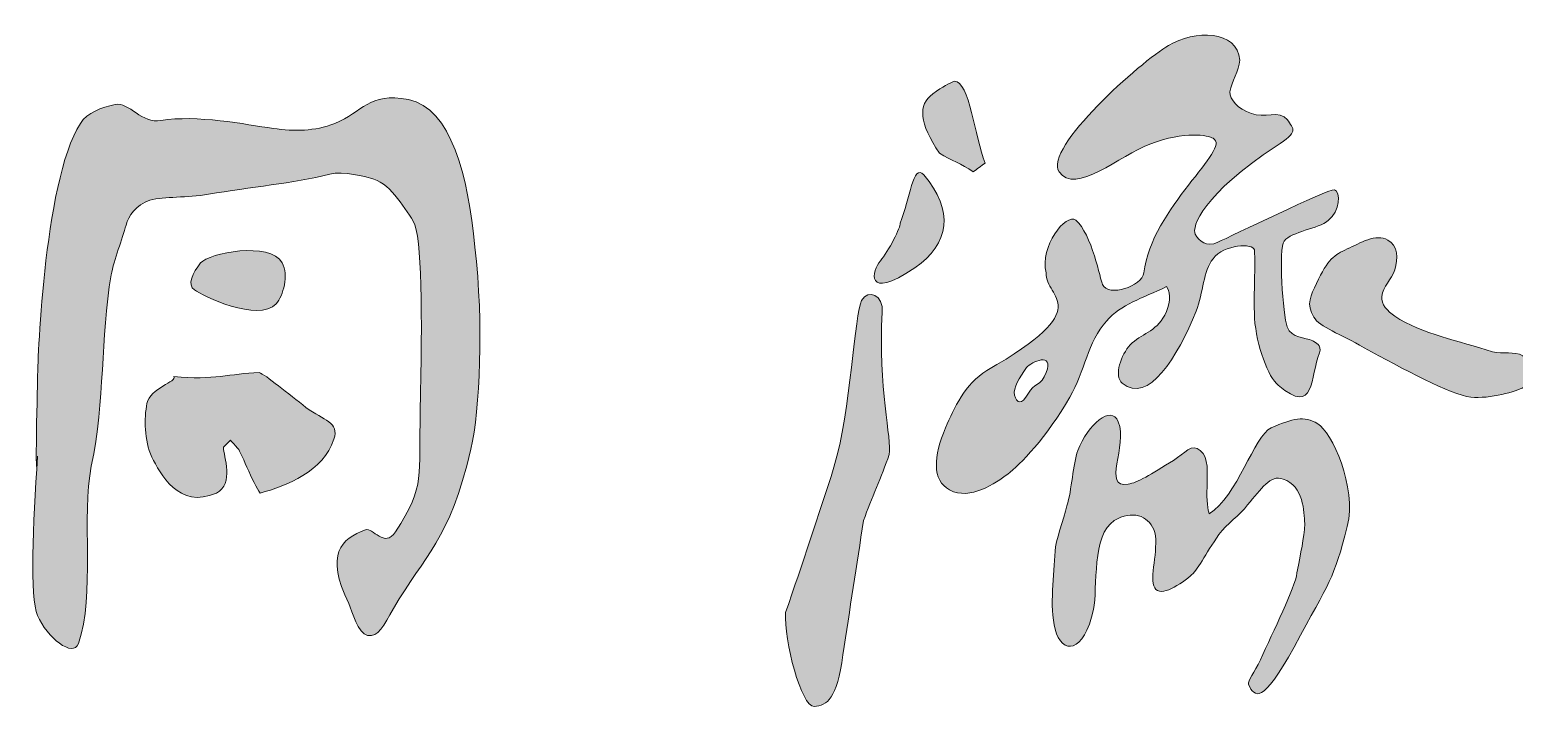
# Model space of a CAD drawing. Header units: inches. Extents: x -192 to 249, y -1253 to -818.
# Drawn here: x -165.4 to 40.4, y -913.7 to -819.7 of the extents above; entities that cross this region are included whole.
import ezdxf

# ---------------------------------------------------------------- set-up
doc = ezdxf.new("R2010")
doc.units = ezdxf.units.IN
doc.header["$MEASUREMENT"] = 0
doc.layers.add('_U+56FE_U+5C42 1', color=7, linetype='Continuous')

# ---------------------------------------------------------------- blocks, each defined once
blk = doc.blocks.new('block 2')
at = {"layer": '_U+56FE_U+5C42 1'}
h = blk.add_hatch(color=154, dxfattribs=at)
edge = h.paths.add_edge_path()
edge.add_spline(control_points=[(-7.5, -821.9), (-3.94, -819.71), (2.08, -819.71), (2.35, -823.95), (2.22, -825.46), (1.26, -826.83), (0.98, -828.34), (0.98, -829.43), (2.08, -830.66), (3.99, -831.35), (5.64, -832.03), (7.96, -830.8), (8.92, -832.17), (9.88, -833.54), (10.56, -833.81), (7.41, -835.87), (-2.71, -842.44), (-4.35, -847.1), (-3.81, -848.06), (-3.26, -849.02), (-2.3, -849.97), (-0.66, -849.15), (0.98, -848.47), (14.53, -841.76), (15.49, -841.9), (16.45, -842.17), (16.17, -844.91), (14.67, -846.14), (13.16, -847.37), (9.6, -847.65), (8.51, -849.02), (7.69, -849.97), (8.37, -859.29), (8.92, -860.93), (9.6, -862.58), (11.38, -862.3), (12.48, -862.85), (12.89, -863.12), (13.71, -863.4), (13.43, -864.5), (12.07, -867.78), (12.89, -873.4), (7.69, -869.01), (6.32, -867.92), (4.68, -863.54), (4.4, -859.7), (4.27, -855.73), (4.54, -852.72), (4.4, -850.25), (4.27, -849.29), (0.16, -849.43), (-1.34, -851.48), (-2.71, -853.13), (-2.71, -856.14), (-3.67, -858.74), (-6.27, -865.04), (-10.37, -871.75), (-13.93, -868.74), (-15.16, -867.65), (-14.07, -864.77), (-12.84, -863.4), (-11.33, -861.89), (-9.28, -861.62), (-8.05, -859.29), (-7.36, -857.92), (-7.09, -856.41), (-7.78, -855.32), (-11.2, -856.96), (-14.07, -857.78), (-16.12, -860.11), (-18.72, -862.99), (-19.14, -867.1), (-21.19, -870.66), (-24.33, -876.14), (-28.16, -880.11), (-29.81, -881.34), (-31.45, -882.57), (-35, -885.04), (-37.88, -883.53), (-40.35, -882.16), (-40.07, -878.88), (-38.43, -874.9), (-37.2, -872.16), (-35.83, -868.88), (-32.68, -866.96), (-17.22, -858.06), (-24.61, -857.1), (-24.47, -853.4), (-25.43, -849.84), (-21.73, -845.05), (-20.36, -846.14), (-18.18, -847.92), (-16.94, -854.5), (-16.67, -855.04), (-15.85, -856.82), (-11.2, -855.32), (-10.92, -853.4), (-9.96, -844.5), (1.39, -836.14), (-1.34, -834.77), (-2.03, -834.36), (-5.17, -833.68), (-10.1, -835.59), (-14.21, -837.1), (-20.5, -842.72), (-22.69, -839.43), (-24.88, -836.14), (-11.33, -824.09), (-7.5, -821.9)], knot_values=[0, 0, 0, 0, 1, 1, 1, 2, 2, 2, 3, 3, 3, 4, 4, 4, 5, 5, 5, 6, 6, 6, 7, 7, 7, 8, 8, 8, 9, 9, 9, 10, 10, 10, 11, 11, 11, 12, 12, 12, 13, 13, 13, 14, 14, 14, 15, 15, 15, 16, 16, 16, 17, 17, 17, 18, 18, 18, 19, 19, 19, 20, 20, 20, 21, 21, 21, 22, 22, 22, 23, 23, 23, 24, 24, 24, 25, 25, 25, 26, 26, 26, 27, 27, 27, 28, 28, 28, 29, 29, 29, 30, 30, 30, 31, 31, 31, 32, 32, 32, 33, 33, 33, 34, 34, 34, 35, 35, 35, 36, 36, 36, 36], degree=3, periodic=0)
edge = h.paths.add_edge_path()
edge.add_spline(control_points=[(-28.85, -870.38), (-28.58, -871.48), (-27.89, -871.89), (-26.93, -870.11), (-26.25, -868.74), (-25.15, -869.15), (-24.47, -867.23), (-23.37, -864.36), (-26.52, -865.73), (-27.21, -866.55), (-28.16, -868.06), (-29.12, -869.29), (-28.85, -870.38)], knot_values=[0, 0, 0, 0, 0.352778, 0.352778, 0.352778, 0.705556, 0.705556, 0.705556, 1.058333, 1.058333, 1.058333, 1.411111, 1.411111, 1.411111, 1.411111], degree=3, periodic=0)
edge.add_line((-28.85, -870.38), (-28.85, -870.38))
h = blk.add_hatch(color=154, dxfattribs=at)
edge = h.paths.add_edge_path()
edge.add_spline(control_points=[(-40.21, -828.61), (-38.7, -827.51), (-38.02, -827.24), (-37.2, -826.83), (-35.14, -826.83), (-34.32, -834.64), (-32.95, -838.2), (-33.5, -838.61), (-34.05, -839.02), (-34.6, -839.43), (-36.24, -838.2), (-37.61, -837.92), (-39.25, -836.83), (-42.12, -832.72), (-42.26, -830.12), (-40.21, -828.61)], knot_values=[0, 0, 0, 0, 0.352778, 0.352778, 0.352778, 0.705556, 0.705556, 0.705556, 1.058333, 1.058333, 1.058333, 1.411111, 1.411111, 1.411111, 1.763889, 1.763889, 1.763889, 1.763889], degree=3, periodic=0)
edge.add_line((-40.21, -828.61), (-40.21, -828.61))
h = blk.add_hatch(color=154, dxfattribs=at)
edge = h.paths.add_edge_path()
edge.add_spline(control_points=[(-158.36, -832.71), (-157.4, -831.19), (-155.47, -830.5), (-153.54, -830.09), (-151.61, -829.67), (-149.82, -832.85), (-147.2, -832.3), (-142.24, -831.47), (-135.49, -832.85), (-131.63, -833.4), (-128.6, -833.81), (-125.98, -833.81), (-123.09, -832.71), (-119.23, -831.19), (-118.41, -828.29), (-112.89, -829.39), (-106.97, -830.64), (-104.63, -839.89), (-103.66, -849.84), (-102.43, -860.61), (-102.98, -872.35), (-104.22, -877.88), (-107.25, -890.72), (-110.55, -892.38), (-114.96, -899.98), (-116.34, -902.33), (-117.03, -903.98), (-118.54, -903.71), (-119.92, -903.43), (-120.61, -900.39), (-121.16, -899.29), (-124.47, -892.38), (-122.26, -890.31), (-118.82, -889.06), (-117.86, -888.65), (-116.2, -891.69), (-114.68, -889.34), (-110.42, -882.71), (-111.52, -881.75), (-111.24, -872.63), (-110.97, -859.09), (-110.97, -848.46), (-112.21, -846.25), (-113.58, -844.17), (-115.65, -840.72), (-118.13, -840.31), (-118.68, -840.17), (-121.99, -839.2), (-123.78, -839.75), (-128.88, -841), (-134.8, -841.55), (-140.59, -842.52), (-143.62, -843.07), (-146.65, -842.79), (-148.72, -843.35), (-150.64, -844.04), (-151.75, -845.56), (-152.02, -846.8), (-152.57, -848.73), (-153.68, -851.63), (-154.09, -853.71), (-155.61, -862.68), (-154.92, -870.97), (-156.85, -880.22), (-158.22, -887.13), (-156.29, -898.18), (-158.64, -904.81), (-159.32, -906.88), (-163.05, -903.98), (-164.29, -900.94), (-165.39, -898.32), (-164.97, -888.51), (-164.29, -878.84), (-164.7, -885.47), (-164.29, -867.52), (-164.29, -867.52), (-164.29, -867.52), (-163.6, -840.86), (-158.36, -832.71)], knot_values=[0, 0, 0, 0, 0.352778, 0.352778, 0.352778, 0.705556, 0.705556, 0.705556, 1.058333, 1.058333, 1.058333, 1.411111, 1.411111, 1.411111, 1.763889, 1.763889, 1.763889, 2.116667, 2.116667, 2.116667, 2.469444, 2.469444, 2.469444, 2.822222, 2.822222, 2.822222, 3.175, 3.175, 3.175, 3.527778, 3.527778, 3.527778, 3.880556, 3.880556, 3.880556, 4.233333, 4.233333, 4.233333, 4.586111, 4.586111, 4.586111, 4.938889, 4.938889, 4.938889, 5.291667, 5.291667, 5.291667, 5.644444, 5.644444, 5.644444, 5.997222, 5.997222, 5.997222, 6.35, 6.35, 6.35, 6.702778, 6.702778, 6.702778, 7.055556, 7.055556, 7.055556, 7.408333, 7.408333, 7.408333, 7.761111, 7.761111, 7.761111, 8.113889, 8.113889, 8.113889, 8.466667, 8.466667, 8.466667, 8.819444, 8.819444, 8.819444, 9.172222, 9.172222, 9.172222, 9.172222], degree=3, periodic=0)
edge.add_line((-158.36, -832.71), (-158.36, -832.71))
h = blk.add_hatch(color=154, dxfattribs=at)
edge = h.paths.add_edge_path()
edge.add_spline(control_points=[(-41.44, -839.84), (-37.2, -844.77), (-37.88, -849.43), (-42.67, -852.72), (-49.79, -857.51), (-48.55, -852.99), (-47.46, -851.76), (-46.37, -850.52), (-44.58, -846.96), (-44.72, -846.55), (-43.35, -843.13), (-42.94, -838.2), (-41.44, -839.84)], knot_values=[0, 0, 0, 0, 0.352778, 0.352778, 0.352778, 0.705556, 0.705556, 0.705556, 1.058333, 1.058333, 1.058333, 1.411111, 1.411111, 1.411111, 1.411111], degree=3, periodic=0)
edge.add_line((-41.44, -839.84), (-41.44, -839.84))
h = blk.add_hatch(color=154, dxfattribs=at)
edge = h.paths.add_edge_path()
edge.add_spline(control_points=[(17.27, -850.11), (19.05, -849.29), (21.23, -847.92), (22.88, -848.88), (24.25, -849.57), (24.38, -851.48), (23.84, -852.99), (23.43, -854.36), (22.2, -855.32), (22.06, -856.69), (21.92, -857.78), (22.88, -858.74), (23.84, -859.43), (27.67, -861.89), (32.73, -862.85), (37.38, -864.36), (38.89, -864.77), (40.39, -864.22), (41.62, -864.91), (43.41, -866.82), (42.99, -868.74), (41.76, -869.29), (40.67, -869.84), (37.11, -870.93), (34.37, -870.66), (31.64, -870.38), (24.93, -866.69), (19.59, -863.81), (16.31, -861.89), (13.43, -860.93), (12.62, -859.56), (11.52, -857.78), (12.21, -856.55), (13.02, -854.91), (14.53, -851.48), (15.49, -850.94), (17.27, -850.11)], knot_values=[0, 0, 0, 0, 0.352778, 0.352778, 0.352778, 0.705556, 0.705556, 0.705556, 1.058333, 1.058333, 1.058333, 1.411111, 1.411111, 1.411111, 1.763889, 1.763889, 1.763889, 2.116667, 2.116667, 2.116667, 2.469444, 2.469444, 2.469444, 2.822222, 2.822222, 2.822222, 3.175, 3.175, 3.175, 3.527778, 3.527778, 3.527778, 3.880556, 3.880556, 3.880556, 4.233333, 4.233333, 4.233333, 4.233333], degree=3, periodic=0)
edge.add_line((17.27, -850.11), (17.27, -850.11))
h = blk.add_hatch(color=154, dxfattribs=at)
edge = h.paths.add_edge_path()
edge.add_spline(control_points=[(-141.69, -852.05), (-140.59, -850.67), (-132.05, -849.01), (-130.39, -852.05), (-129.43, -853.71), (-130.25, -856.61), (-131.22, -857.71), (-133.7, -860.34), (-141.55, -856.61), (-142.52, -855.78), (-143.62, -855.09), (-142.79, -853.43), (-141.69, -852.05)], knot_values=[0, 0, 0, 0, 0.352778, 0.352778, 0.352778, 0.705556, 0.705556, 0.705556, 1.058333, 1.058333, 1.058333, 1.411111, 1.411111, 1.411111, 1.411111], degree=3, periodic=0)
edge.add_line((-141.69, -852.05), (-141.69, -852.05))
h = blk.add_hatch(color=154, dxfattribs=at)
edge = h.paths.add_edge_path()
edge.add_spline(control_points=[(-50.06, -857.24), (-49.1, -855.59), (-47.05, -856.55), (-47.19, -858.88), (-47.87, -869.29), (-45.82, -876.55), (-46.23, -878.6), (-47.32, -881.75), (-48.69, -884.63), (-49.79, -887.78), (-50.74, -893.94), (-51.7, -900.1), (-52.66, -906.4), (-53.48, -912.57), (-54.85, -913.39), (-56.63, -913.53), (-58.41, -913.66), (-60.87, -904.35), (-60.6, -900.51), (-58.27, -893.8), (-56.08, -887.09), (-53.89, -880.38), (-51.57, -872.58), (-51.02, -859.02), (-50.06, -857.24)], knot_values=[0, 0, 0, 0, 0.352778, 0.352778, 0.352778, 0.705556, 0.705556, 0.705556, 1.058333, 1.058333, 1.058333, 1.411111, 1.411111, 1.411111, 1.763889, 1.763889, 1.763889, 2.116667, 2.116667, 2.116667, 2.469444, 2.469444, 2.469444, 2.822222, 2.822222, 2.822222, 2.822222], degree=3, periodic=0)
edge.add_line((-50.06, -857.24), (-50.06, -857.24))
h = blk.add_hatch(color=154, dxfattribs=at)
edge = h.paths.add_edge_path()
edge.add_spline(control_points=[(-149.13, -871.52), (-148.72, -869.45), (-144.86, -868.48), (-145.41, -867.79), (-139.76, -868.35), (-137.69, -867.38), (-133.56, -867.24), (-132.74, -867.52), (-129.43, -870.28), (-127.09, -872.08), (-124.61, -873.87), (-122.4, -874.15), (-123.23, -876.5), (-124.61, -880.92), (-129.84, -882.99), (-133.42, -883.95), (-134.39, -882.85), (-136.32, -877.6), (-136.59, -877.74), (-136.73, -877.46), (-137.28, -876.91), (-137.56, -876.63), (-137.97, -877.05), (-138.25, -877.33), (-138.52, -877.6), (-138.52, -878.84), (-137, -882.71), (-139.49, -883.95), (-144.72, -886.3), (-147.34, -881.19), (-148.44, -878.98), (-149.54, -876.63), (-149.54, -873.6), (-149.13, -871.52)], knot_values=[0, 0, 0, 0, 0.352778, 0.352778, 0.352778, 0.705556, 0.705556, 0.705556, 1.058333, 1.058333, 1.058333, 1.411111, 1.411111, 1.411111, 1.763889, 1.763889, 1.763889, 2.116667, 2.116667, 2.116667, 2.469444, 2.469444, 2.469444, 2.822222, 2.822222, 2.822222, 3.175, 3.175, 3.175, 3.527778, 3.527778, 3.527778, 3.880556, 3.880556, 3.880556, 3.880556], degree=3, periodic=0)
edge.add_line((-149.13, -871.52), (-149.13, -871.52))
h = blk.add_hatch(color=154, dxfattribs=at)
edge = h.paths.add_edge_path()
edge.add_spline(control_points=[(-14.48, -874.08), (-13.11, -877.37), (-16.81, -883.39), (-13.11, -882.71), (-11.88, -882.57), (-9.96, -881.34), (-6.82, -879.42), (-5.31, -878.47), (-4.22, -876.96), (-3.12, -878.05), (-1.89, -879.01), (-2.16, -881.2), (-2.16, -883.12), (-2.3, -884.9), (-2.03, -886.41), (-1.89, -886.82), (2.08, -884.49), (4.27, -876), (6.73, -874.9), (9.74, -873.67), (11.25, -873.12), (13.16, -874.36), (15.08, -875.45), (18.64, -883.12), (17.27, -888.6), (15.35, -896), (14.94, -896), (9.88, -905.31), (5.5, -913.39), (4.4, -912.29), (3.58, -910.51), (3.44, -909.97), (4.4, -908.87), (5.23, -907.09), (7, -903.12), (10.01, -897.09), (10.29, -895.04), (10.84, -892.02), (11.25, -890.38), (11.38, -888.19), (11.25, -886.55), (11.25, -882.98), (8.37, -882.02), (6.59, -881.34), (5.36, -883.39), (3.44, -885.59), (2.35, -887.09), (0.57, -888.19), (-0.52, -889.7), (-2.44, -892.43), (-3.53, -894.76), (-4.49, -895.45), (-6.27, -896.96), (-9.01, -898.6), (-9.56, -896.82), (-10.1, -895.17), (-8.73, -891.2), (-9.56, -889.01), (-10.37, -887.09), (-12.57, -886.27), (-15.03, -887.78), (-18.18, -889.7), (-17.35, -897.09), (-17.9, -900.1), (-19.27, -906.27), (-22.28, -906.4), (-23.24, -902.84), (-24.06, -899.56), (-23.37, -895.31), (-23.24, -892.02), (-23.24, -890.65), (-22.01, -887.64), (-21.6, -885.72), (-20.91, -883.53), (-20.78, -879.97), (-20.09, -878.05), (-18.72, -874.49), (-15.44, -871.62), (-14.48, -874.08)], knot_values=[0, 0, 0, 0, 0.352778, 0.352778, 0.352778, 0.705556, 0.705556, 0.705556, 1.058333, 1.058333, 1.058333, 1.411111, 1.411111, 1.411111, 1.763889, 1.763889, 1.763889, 2.116667, 2.116667, 2.116667, 2.469444, 2.469444, 2.469444, 2.822222, 2.822222, 2.822222, 3.175, 3.175, 3.175, 3.527778, 3.527778, 3.527778, 3.880556, 3.880556, 3.880556, 4.233333, 4.233333, 4.233333, 4.586111, 4.586111, 4.586111, 4.938889, 4.938889, 4.938889, 5.291667, 5.291667, 5.291667, 5.644444, 5.644444, 5.644444, 5.997222, 5.997222, 5.997222, 6.35, 6.35, 6.35, 6.702778, 6.702778, 6.702778, 7.055556, 7.055556, 7.055556, 7.408333, 7.408333, 7.408333, 7.761111, 7.761111, 7.761111, 8.113889, 8.113889, 8.113889, 8.466667, 8.466667, 8.466667, 8.819444, 8.819444, 8.819444, 9.172222, 9.172222, 9.172222, 9.172222], degree=3, periodic=0)
edge.add_line((-14.48, -874.08), (-14.48, -874.08))
at = {"layer": '_U+56FE_U+5C42 1', "lineweight": 0}
for points, knots in [([(-7.5, -821.9), (-3.94, -819.71), (2.08, -819.71), (2.35, -823.95), (2.22, -825.46), (1.26, -826.83), (0.98, -828.34), (0.98, -829.43), (2.08, -830.66), (3.99, -831.35), (5.64, -832.03), (7.96, -830.8), (8.92, -832.17), (9.88, -833.54), (10.56, -833.81), (7.41, -835.87), (-2.71, -842.44), (-4.35, -847.1), (-3.81, -848.06), (-3.26, -849.02), (-2.3, -849.97), (-0.66, -849.15), (0.98, -848.47), (14.53, -841.76), (15.49, -841.9), (16.45, -842.17), (16.17, -844.91), (14.67, -846.14), (13.16, -847.37), (9.6, -847.65), (8.51, -849.02), (7.69, -849.97), (8.37, -859.29), (8.92, -860.93), (9.6, -862.58), (11.38, -862.3), (12.48, -862.85), (12.89, -863.12), (13.71, -863.4), (13.43, -864.5), (12.07, -867.78), (12.89, -873.4), (7.69, -869.01), (6.32, -867.92), (4.68, -863.54), (4.4, -859.7), (4.27, -855.73), (4.54, -852.72), (4.4, -850.25), (4.27, -849.29), (0.16, -849.43), (-1.34, -851.48), (-2.71, -853.13), (-2.71, -856.14), (-3.67, -858.74), (-6.27, -865.04), (-10.37, -871.75), (-13.93, -868.74), (-15.16, -867.65), (-14.07, -864.77), (-12.84, -863.4), (-11.33, -861.89), (-9.28, -861.62), (-8.05, -859.29), (-7.36, -857.92), (-7.09, -856.41), (-7.78, -855.32), (-11.2, -856.96), (-14.07, -857.78), (-16.12, -860.11), (-18.72, -862.99), (-19.14, -867.1), (-21.19, -870.66), (-24.33, -876.14), (-28.16, -880.11), (-29.81, -881.34), (-31.45, -882.57), (-35, -885.04), (-37.88, -883.53), (-40.35, -882.16), (-40.07, -878.88), (-38.43, -874.9), (-37.2, -872.16), (-35.83, -868.88), (-32.68, -866.96), (-17.22, -858.06), (-24.61, -857.1), (-24.47, -853.4), (-25.43, -849.84), (-21.73, -845.05), (-20.36, -846.14), (-18.18, -847.92), (-16.94, -854.5), (-16.67, -855.04), (-15.85, -856.82), (-11.2, -855.32), (-10.92, -853.4), (-9.96, -844.5), (1.39, -836.14), (-1.34, -834.77), (-2.03, -834.36), (-5.17, -833.68), (-10.1, -835.59), (-14.21, -837.1), (-20.5, -842.72), (-22.69, -839.43), (-24.88, -836.14), (-11.33, -824.09), (-7.5, -821.9)], [0, 0, 0, 0, 1, 1, 1, 2, 2, 2, 3, 3, 3, 4, 4, 4, 5, 5, 5, 6, 6, 6, 7, 7, 7, 8, 8, 8, 9, 9, 9, 10, 10, 10, 11, 11, 11, 12, 12, 12, 13, 13, 13, 14, 14, 14, 15, 15, 15, 16, 16, 16, 17, 17, 17, 18, 18, 18, 19, 19, 19, 20, 20, 20, 21, 21, 21, 22, 22, 22, 23, 23, 23, 24, 24, 24, 25, 25, 25, 26, 26, 26, 27, 27, 27, 28, 28, 28, 29, 29, 29, 30, 30, 30, 31, 31, 31, 32, 32, 32, 33, 33, 33, 34, 34, 34, 35, 35, 35, 36, 36, 36, 36]), ([(-40.21, -828.61), (-38.7, -827.51), (-38.02, -827.24), (-37.2, -826.83), (-35.14, -826.83), (-34.32, -834.64), (-32.95, -838.2), (-33.5, -838.61), (-34.05, -839.02), (-34.6, -839.43), (-36.24, -838.2), (-37.61, -837.92), (-39.25, -836.83), (-42.12, -832.72), (-42.26, -830.12), (-40.21, -828.61)], [0, 0, 0, 0, 1, 1, 1, 2, 2, 2, 3, 3, 3, 4, 4, 4, 5, 5, 5, 5]), ([(-158.36, -832.71), (-157.4, -831.19), (-155.47, -830.5), (-153.54, -830.09), (-151.61, -829.67), (-149.82, -832.85), (-147.2, -832.3), (-142.24, -831.47), (-135.49, -832.85), (-131.63, -833.4), (-128.6, -833.81), (-125.98, -833.81), (-123.09, -832.71), (-119.23, -831.19), (-118.41, -828.29), (-112.89, -829.39), (-106.97, -830.64), (-104.63, -839.89), (-103.66, -849.84), (-102.43, -860.61), (-102.98, -872.35), (-104.22, -877.88), (-107.25, -890.72), (-110.55, -892.38), (-114.96, -899.98), (-116.34, -902.33), (-117.03, -903.98), (-118.54, -903.71), (-119.92, -903.43), (-120.61, -900.39), (-121.16, -899.29), (-124.47, -892.38), (-122.26, -890.31), (-118.82, -889.06), (-117.86, -888.65), (-116.2, -891.69), (-114.68, -889.34), (-110.42, -882.71), (-111.52, -881.75), (-111.24, -872.63), (-110.97, -859.09), (-110.97, -848.46), (-112.21, -846.25), (-113.58, -844.17), (-115.65, -840.72), (-118.13, -840.31), (-118.68, -840.17), (-121.99, -839.2), (-123.78, -839.75), (-128.88, -841), (-134.8, -841.55), (-140.59, -842.52), (-143.62, -843.07), (-146.65, -842.79), (-148.72, -843.35), (-150.64, -844.04), (-151.75, -845.56), (-152.02, -846.8), (-152.57, -848.73), (-153.68, -851.63), (-154.09, -853.71), (-155.61, -862.68), (-154.92, -870.97), (-156.85, -880.22), (-158.22, -887.13), (-156.29, -898.18), (-158.64, -904.81), (-159.32, -906.88), (-163.05, -903.98), (-164.29, -900.94), (-165.39, -898.32), (-164.97, -888.51), (-164.29, -878.84), (-164.7, -885.47), (-164.29, -867.52), (-164.29, -867.52), (-164.29, -867.52), (-163.6, -840.86), (-158.36, -832.71)], [0, 0, 0, 0, 1, 1, 1, 2, 2, 2, 3, 3, 3, 4, 4, 4, 5, 5, 5, 6, 6, 6, 7, 7, 7, 8, 8, 8, 9, 9, 9, 10, 10, 10, 11, 11, 11, 12, 12, 12, 13, 13, 13, 14, 14, 14, 15, 15, 15, 16, 16, 16, 17, 17, 17, 18, 18, 18, 19, 19, 19, 20, 20, 20, 21, 21, 21, 22, 22, 22, 23, 23, 23, 24, 24, 24, 25, 25, 25, 26, 26, 26, 26]), ([(-41.44, -839.84), (-37.2, -844.77), (-37.88, -849.43), (-42.67, -852.72), (-49.79, -857.51), (-48.55, -852.99), (-47.46, -851.76), (-46.37, -850.52), (-44.58, -846.96), (-44.72, -846.55), (-43.35, -843.13), (-42.94, -838.2), (-41.44, -839.84)], [0, 0, 0, 0, 1, 1, 1, 2, 2, 2, 3, 3, 3, 4, 4, 4, 4]), ([(17.27, -850.11), (19.05, -849.29), (21.23, -847.92), (22.88, -848.88), (24.25, -849.57), (24.38, -851.48), (23.84, -852.99), (23.43, -854.36), (22.2, -855.32), (22.06, -856.69), (21.92, -857.78), (22.88, -858.74), (23.84, -859.43), (27.67, -861.89), (32.73, -862.85), (37.38, -864.36), (38.89, -864.77), (40.39, -864.22), (41.62, -864.91), (43.41, -866.82), (42.99, -868.74), (41.76, -869.29), (40.67, -869.84), (37.11, -870.93), (34.37, -870.66), (31.64, -870.38), (24.93, -866.69), (19.59, -863.81), (16.31, -861.89), (13.43, -860.93), (12.62, -859.56), (11.52, -857.78), (12.21, -856.55), (13.02, -854.91), (14.53, -851.48), (15.49, -850.94), (17.27, -850.11)], [0, 0, 0, 0, 1, 1, 1, 2, 2, 2, 3, 3, 3, 4, 4, 4, 5, 5, 5, 6, 6, 6, 7, 7, 7, 8, 8, 8, 9, 9, 9, 10, 10, 10, 11, 11, 11, 12, 12, 12, 12]), ([(-141.69, -852.05), (-140.59, -850.67), (-132.05, -849.01), (-130.39, -852.05), (-129.43, -853.71), (-130.25, -856.61), (-131.22, -857.71), (-133.7, -860.34), (-141.55, -856.61), (-142.52, -855.78), (-143.62, -855.09), (-142.79, -853.43), (-141.69, -852.05)], [0, 0, 0, 0, 1, 1, 1, 2, 2, 2, 3, 3, 3, 4, 4, 4, 4]), ([(-50.06, -857.24), (-49.1, -855.59), (-47.05, -856.55), (-47.19, -858.88), (-47.87, -869.29), (-45.82, -876.55), (-46.23, -878.6), (-47.32, -881.75), (-48.69, -884.63), (-49.79, -887.78), (-50.74, -893.94), (-51.7, -900.1), (-52.66, -906.4), (-53.48, -912.57), (-54.85, -913.39), (-56.63, -913.53), (-58.41, -913.66), (-60.87, -904.35), (-60.6, -900.51), (-58.27, -893.8), (-56.08, -887.09), (-53.89, -880.38), (-51.57, -872.58), (-51.02, -859.02), (-50.06, -857.24)], [0, 0, 0, 0, 1, 1, 1, 2, 2, 2, 3, 3, 3, 4, 4, 4, 5, 5, 5, 6, 6, 6, 7, 7, 7, 8, 8, 8, 8]), ([(-28.85, -870.38), (-28.58, -871.48), (-27.89, -871.89), (-26.93, -870.11), (-26.25, -868.74), (-25.15, -869.15), (-24.47, -867.23), (-23.37, -864.36), (-26.52, -865.73), (-27.21, -866.55), (-28.16, -868.06), (-29.12, -869.29), (-28.85, -870.38)], [0, 0, 0, 0, 1, 1, 1, 2, 2, 2, 3, 3, 3, 4, 4, 4, 4]), ([(-149.13, -871.52), (-148.72, -869.45), (-144.86, -868.48), (-145.41, -867.79), (-139.76, -868.35), (-137.69, -867.38), (-133.56, -867.24), (-132.74, -867.52), (-129.43, -870.28), (-127.09, -872.08), (-124.61, -873.87), (-122.4, -874.15), (-123.23, -876.5), (-124.61, -880.92), (-129.84, -882.99), (-133.42, -883.95), (-134.39, -882.85), (-136.32, -877.6), (-136.59, -877.74), (-136.73, -877.46), (-137.28, -876.91), (-137.56, -876.63), (-137.97, -877.05), (-138.25, -877.33), (-138.52, -877.6), (-138.52, -878.84), (-137, -882.71), (-139.49, -883.95), (-144.72, -886.3), (-147.34, -881.19), (-148.44, -878.98), (-149.54, -876.63), (-149.54, -873.6), (-149.13, -871.52)], [0, 0, 0, 0, 1, 1, 1, 2, 2, 2, 3, 3, 3, 4, 4, 4, 5, 5, 5, 6, 6, 6, 7, 7, 7, 8, 8, 8, 9, 9, 9, 10, 10, 10, 11, 11, 11, 11]), ([(-14.48, -874.08), (-13.11, -877.37), (-16.81, -883.39), (-13.11, -882.71), (-11.88, -882.57), (-9.96, -881.34), (-6.82, -879.42), (-5.31, -878.47), (-4.22, -876.96), (-3.12, -878.05), (-1.89, -879.01), (-2.16, -881.2), (-2.16, -883.12), (-2.3, -884.9), (-2.03, -886.41), (-1.89, -886.82), (2.08, -884.49), (4.27, -876), (6.73, -874.9), (9.74, -873.67), (11.25, -873.12), (13.16, -874.36), (15.08, -875.45), (18.64, -883.12), (17.27, -888.6), (15.35, -896), (14.94, -896), (9.88, -905.31), (5.5, -913.39), (4.4, -912.29), (3.58, -910.51), (3.44, -909.97), (4.4, -908.87), (5.23, -907.09), (7, -903.12), (10.01, -897.09), (10.29, -895.04), (10.84, -892.02), (11.25, -890.38), (11.38, -888.19), (11.25, -886.55), (11.25, -882.98), (8.37, -882.02), (6.59, -881.34), (5.36, -883.39), (3.44, -885.59), (2.35, -887.09), (0.57, -888.19), (-0.52, -889.7), (-2.44, -892.43), (-3.53, -894.76), (-4.49, -895.45), (-6.27, -896.96), (-9.01, -898.6), (-9.56, -896.82), (-10.1, -895.17), (-8.73, -891.2), (-9.56, -889.01), (-10.37, -887.09), (-12.57, -886.27), (-15.03, -887.78), (-18.18, -889.7), (-17.35, -897.09), (-17.9, -900.1), (-19.27, -906.27), (-22.28, -906.4), (-23.24, -902.84), (-24.06, -899.56), (-23.37, -895.31), (-23.24, -892.02), (-23.24, -890.65), (-22.01, -887.64), (-21.6, -885.72), (-20.91, -883.53), (-20.78, -879.97), (-20.09, -878.05), (-18.72, -874.49), (-15.44, -871.62), (-14.48, -874.08)], [0, 0, 0, 0, 1, 1, 1, 2, 2, 2, 3, 3, 3, 4, 4, 4, 5, 5, 5, 6, 6, 6, 7, 7, 7, 8, 8, 8, 9, 9, 9, 10, 10, 10, 11, 11, 11, 12, 12, 12, 13, 13, 13, 14, 14, 14, 15, 15, 15, 16, 16, 16, 17, 17, 17, 18, 18, 18, 19, 19, 19, 20, 20, 20, 21, 21, 21, 22, 22, 22, 23, 23, 23, 24, 24, 24, 25, 25, 25, 26, 26, 26, 26])]:
    blk.add_open_spline(points, degree=3, knots=knots, dxfattribs=at)

msp = doc.modelspace()

# ---------------------------------------------------------------- block references
at = {"layer": '_U+56FE_U+5C42 1'}
msp.add_blockref('block 2', (0, 0), dxfattribs=at)

doc.saveas('drawing.dxf')
